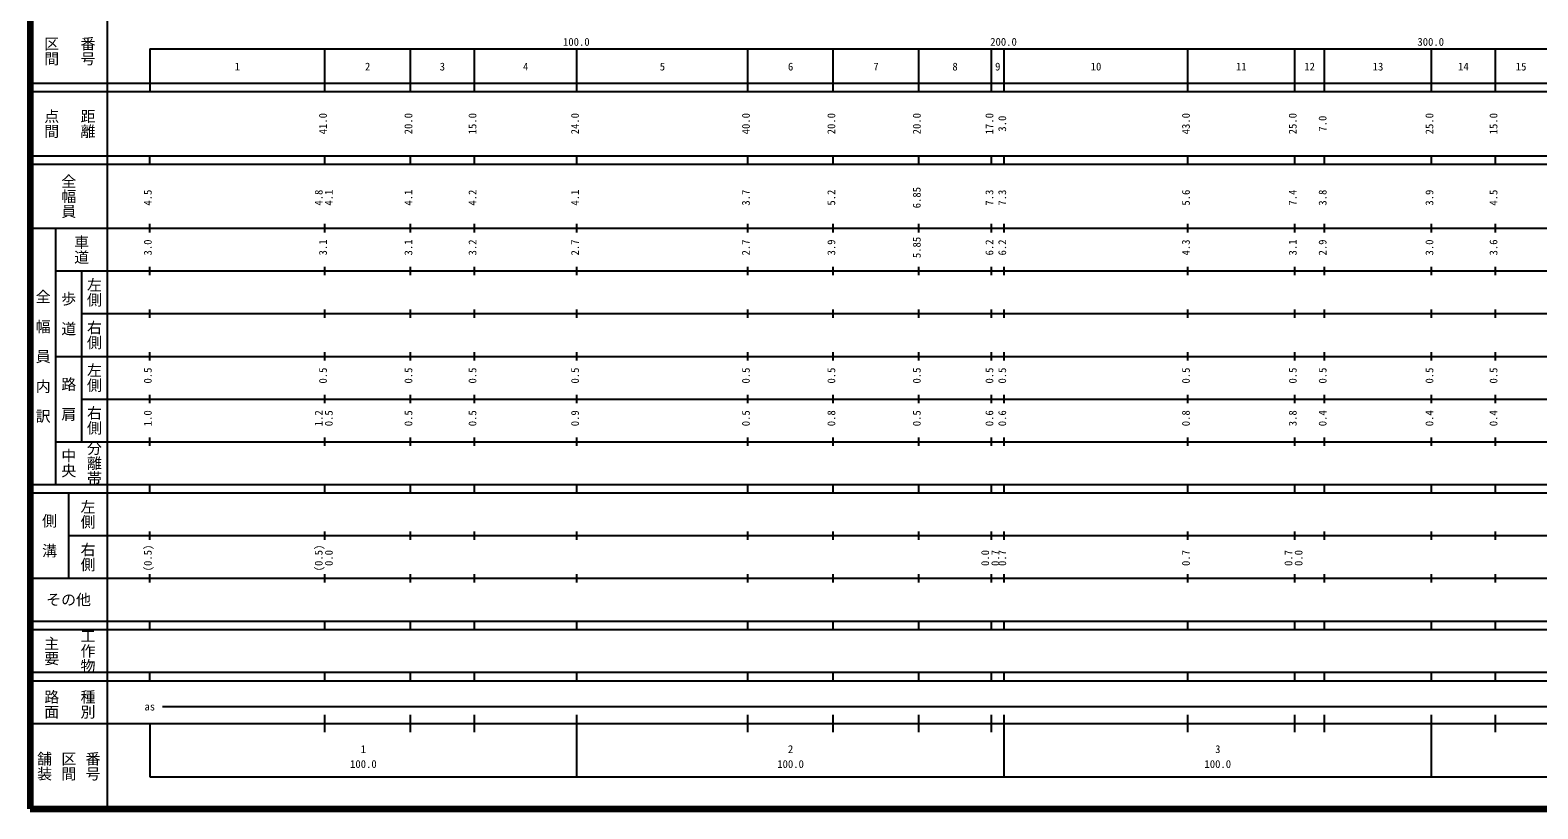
# Model space of a CAD drawing. Units: millimetres on the paper, enlarged 1000 times. Extents: x 40000 to 680000, y 20000 to 380000.
# Drawn here: x 40000 to 392919, y 20000 to 202409 of the extents above; entities that cross this region are included whole.
import ezdxf
from ezdxf.enums import TextEntityAlignment as Align

# ---------------------------------------------------------------- set-up
doc = ezdxf.new("R2010")
doc.units = ezdxf.units.MM
doc.header["$LTSCALE"] = 1000
doc.layers.add('M-TTL', color=2, linetype='Continuous', lineweight=140)
doc.layers.add('M-TTL-BAND', color=7, linetype='Continuous', lineweight=25)
doc.styles.add('@ＭＳ ゴシック', font='')
doc.styles.add('ＭＳ ゴシック', font='')
doc.styles.get('@ＭＳ ゴシック').set_extended_font_data('@MS Gothic')
doc.styles.get('ＭＳ ゴシック').set_extended_font_data('MS Gothic')

msp = doc.modelspace()

# ---------------------------------------------------------------- linework, layer by layer
at = {"layer": 'M-TTL'}
for p, q in [((40000, 380000), (40000, 20000)), ((40000, 20000), (680000, 20000))]:
    msp.add_line(p, q, dxfattribs=at)
at = {"layer": 'M-TTL-BAND'}
for p, q in [((58000, 370000), (58000, 20000)), ((68000, 198000), (579000, 198000)), ((68000, 198000), (68000, 188000)), ((109000, 188000), (109000, 198000)), ((129000, 188000), (129000, 198000)), ((144000, 188000), (144000, 198000)), ((168000, 188000), (168000, 198000)), ((208000, 188000), (208000, 198000)), ((228000, 188000), (228000, 198000)), ((248000, 188000), (248000, 198000)), ((265000, 188000), (265000, 198000)), ((268000, 188000), (268000, 198000)), ((311000, 188000), (311000, 198000)), ((336000, 188000), (336000, 198000)), ((343000, 188000), (343000, 198000)), ((368000, 188000), (368000, 198000)), ((383000, 188000), (383000, 198000)), ((40000, 190000), (579000, 190000)), ((40000, 188000), (579000, 188000)), ((40000, 173000), (579000, 173000)), ((68000, 171000), (68000, 173000)), ((109000, 171000), (109000, 173000)), ((129000, 171000), (129000, 173000)), ((144000, 171000), (144000, 173000)), ((168000, 171000), (168000, 173000)), ((208000, 171000), (208000, 173000)), ((228000, 171000), (228000, 173000)), ((248000, 171000), (248000, 173000)), ((265000, 171000), (265000, 173000)), ((268000, 171000), (268000, 173000)), ((311000, 171000), (311000, 173000)), ((336000, 171000), (336000, 173000)), ((343000, 171000), (343000, 173000)), ((368000, 171000), (368000, 173000)), ((383000, 171000), (383000, 173000)), ((40000, 171000), (579000, 171000)), ((40000, 156000), (579000, 156000)), ((46000, 96000), (46000, 156000)), ((68000, 155000), (68000, 157000)), ((109000, 155000), (109000, 157000)), ((129000, 155000), (129000, 157000)), ((144000, 155000), (144000, 157000)), ((168000, 155000), (168000, 157000)), ((208000, 155000), (208000, 157000)), ((228000, 155000), (228000, 157000)), ((248000, 155000), (248000, 157000)), ((265000, 155000), (265000, 157000)), ((268000, 155000), (268000, 157000)), ((311000, 155000), (311000, 157000)), ((336000, 155000), (336000, 157000)), ((343000, 155000), (343000, 157000)), ((368000, 155000), (368000, 157000)), ((383000, 155000), (383000, 157000)), ((46000, 146000), (579000, 146000)), ((52000, 146000), (52000, 106000)), ((68000, 145000), (68000, 147000)), ((109000, 145000), (109000, 147000)), ((129000, 145000), (129000, 147000)), ((144000, 145000), (144000, 147000)), ((168000, 145000), (168000, 147000)), ((208000, 145000), (208000, 147000)), ((228000, 145000), (228000, 147000)), ((248000, 145000), (248000, 147000)), ((265000, 145000), (265000, 147000)), ((268000, 145000), (268000, 147000)), ((311000, 145000), (311000, 147000)), ((336000, 145000), (336000, 147000)), ((343000, 145000), (343000, 147000)), ((368000, 145000), (368000, 147000)), ((383000, 145000), (383000, 147000)), ((52000, 136000), (579000, 136000)), ((68000, 135000), (68000, 137000)), ((109000, 135000), (109000, 137000)), ((129000, 135000), (129000, 137000)), ((144000, 135000), (144000, 137000)), ((168000, 135000), (168000, 137000)), ((208000, 135000), (208000, 137000)), ((228000, 135000), (228000, 137000)), ((248000, 135000), (248000, 137000)), ((265000, 135000), (265000, 137000)), ((268000, 135000), (268000, 137000)), ((311000, 135000), (311000, 137000)), ((336000, 135000), (336000, 137000)), ((343000, 135000), (343000, 137000)), ((368000, 135000), (368000, 137000)), ((383000, 135000), (383000, 137000)), ((46000, 126000), (579000, 126000)), ((68000, 125000), (68000, 127000)), ((109000, 125000), (109000, 127000)), ((129000, 125000), (129000, 127000)), ((144000, 125000), (144000, 127000)), ((168000, 125000), (168000, 127000)), ((208000, 125000), (208000, 127000)), ((228000, 125000), (228000, 127000)), ((248000, 125000), (248000, 127000)), ((265000, 125000), (265000, 127000)), ((268000, 125000), (268000, 127000)), ((311000, 125000), (311000, 127000)), ((336000, 125000), (336000, 127000)), ((343000, 125000), (343000, 127000)), ((368000, 125000), (368000, 127000)), ((383000, 125000), (383000, 127000)), ((68000, 115000), (68000, 117000)), ((109000, 115000), (109000, 117000)), ((129000, 115000), (129000, 117000)), ((144000, 115000), (144000, 117000)), ((168000, 115000), (168000, 117000)), ((208000, 115000), (208000, 117000)), ((228000, 115000), (228000, 117000)), ((248000, 115000), (248000, 117000)), ((265000, 115000), (265000, 117000)), ((268000, 115000), (268000, 117000)), ((311000, 115000), (311000, 117000)), ((336000, 115000), (336000, 117000)), ((343000, 115000), (343000, 117000)), ((368000, 115000), (368000, 117000)), ((383000, 115000), (383000, 117000)), ((52000, 116000), (579000, 116000)), ((46000, 106000), (579000, 106000)), ((68000, 105000), (68000, 107000)), ((109000, 105000), (109000, 107000)), ((129000, 105000), (129000, 107000)), ((144000, 105000), (144000, 107000)), ((168000, 105000), (168000, 107000)), ((208000, 105000), (208000, 107000)), ((228000, 105000), (228000, 107000)), ((248000, 105000), (248000, 107000)), ((265000, 105000), (265000, 107000)), ((268000, 105000), (268000, 107000)), ((311000, 105000), (311000, 107000)), ((336000, 105000), (336000, 107000)), ((343000, 105000), (343000, 107000)), ((368000, 105000), (368000, 107000)), ((383000, 105000), (383000, 107000)), ((40000, 96000), (579000, 96000)), ((68000, 94000), (68000, 96000)), ((109000, 94000), (109000, 96000)), ((129000, 94000), (129000, 96000)), ((144000, 94000), (144000, 96000)), ((168000, 94000), (168000, 96000)), ((208000, 94000), (208000, 96000)), ((228000, 94000), (228000, 96000)), ((248000, 94000), (248000, 96000)), ((265000, 94000), (265000, 96000)), ((268000, 94000), (268000, 96000)), ((311000, 94000), (311000, 96000)), ((336000, 94000), (336000, 96000)), ((343000, 94000), (343000, 96000)), ((368000, 94000), (368000, 96000)), ((383000, 94000), (383000, 96000)), ((40000, 94000), (579000, 94000)), ((49000, 94000), (49000, 74000)), ((68000, 83000), (68000, 85000)), ((109000, 83000), (109000, 85000)), ((129000, 83000), (129000, 85000)), ((144000, 83000), (144000, 85000)), ((168000, 83000), (168000, 85000)), ((208000, 83000), (208000, 85000)), ((228000, 83000), (228000, 85000)), ((248000, 83000), (248000, 85000)), ((265000, 83000), (265000, 85000)), ((268000, 83000), (268000, 85000)), ((311000, 83000), (311000, 85000)), ((336000, 83000), (336000, 85000)), ((343000, 83000), (343000, 85000)), ((368000, 83000), (368000, 85000)), ((383000, 83000), (383000, 85000)), ((49000, 84000), (579000, 84000)), ((68000, 73000), (68000, 75000)), ((109000, 73000), (109000, 75000)), ((129000, 73000), (129000, 75000)), ((144000, 73000), (144000, 75000)), ((168000, 73000), (168000, 75000)), ((208000, 73000), (208000, 75000)), ((228000, 73000), (228000, 75000)), ((248000, 73000), (248000, 75000)), ((265000, 73000), (265000, 75000)), ((268000, 73000), (268000, 75000)), ((311000, 73000), (311000, 75000)), ((336000, 73000), (336000, 75000)), ((343000, 73000), (343000, 75000)), ((368000, 73000), (368000, 75000)), ((383000, 73000), (383000, 75000)), ((40000, 74000), (579000, 74000)), ((40000, 64000), (579000, 64000)), ((68000, 62000), (68000, 64000)), ((109000, 62000), (109000, 64000)), ((129000, 62000), (129000, 64000)), ((144000, 62000), (144000, 64000)), ((168000, 62000), (168000, 64000)), ((208000, 62000), (208000, 64000)), ((228000, 62000), (228000, 64000)), ((248000, 62000), (248000, 64000)), ((265000, 62000), (265000, 64000)), ((268000, 62000), (268000, 64000)), ((311000, 62000), (311000, 64000)), ((336000, 62000), (336000, 64000)), ((343000, 62000), (343000, 64000)), ((368000, 62000), (368000, 64000)), ((383000, 62000), (383000, 64000)), ((40000, 62000), (579000, 62000)), ((40000, 52000), (579000, 52000)), ((40000, 50000), (579000, 50000)), ((68000, 50000), (68000, 52000)), ((109000, 50000), (109000, 52000)), ((129000, 50000), (129000, 52000)), ((144000, 50000), (144000, 52000)), ((168000, 50000), (168000, 52000)), ((208000, 50000), (208000, 52000)), ((228000, 50000), (228000, 52000)), ((248000, 50000), (248000, 52000)), ((265000, 50000), (265000, 52000)), ((268000, 50000), (268000, 52000)), ((311000, 50000), (311000, 52000)), ((336000, 50000), (336000, 52000)), ((343000, 50000), (343000, 52000)), ((368000, 50000), (368000, 52000)), ((383000, 50000), (383000, 52000)), ((71000, 44000), (565000, 44000)), ((40000, 40000), (579000, 40000)), ((68000, 40000), (68000, 27500)), ((109000, 38000), (109000, 42000)), ((129000, 38000), (129000, 42000)), ((144000, 38000), (144000, 42000)), ((168000, 27500), (168000, 42000)), ((208000, 38000), (208000, 42000)), ((228000, 38000), (228000, 42000)), ((248000, 38000), (248000, 42000)), ((265000, 38000), (265000, 42000)), ((268000, 27500), (268000, 42000)), ((311000, 38000), (311000, 42000)), ((336000, 38000), (336000, 42000)), ((343000, 38000), (343000, 42000)), ((368000, 27500), (368000, 42000)), ((383000, 38000), (383000, 42000)), ((68000, 27500), (579000, 27500))]:
    msp.add_line(p, q, dxfattribs=at)

# ---------------------------------------------------------------- texts
at = {"layer": 'M-TTL-BAND', "style": '@ＭＳ ゴシック'}
for s, p in [('区間', (45000, 197500)), ('番号', (53500, 197500)), ('点間', (45000, 180500)), ('距離', (53500, 180500)), ('全幅員', (49000, 163500)), ('車道', (52000, 151000)), ('全\u3000幅\u3000員\u3000内\u3000訳', (43000, 126000)), ('左側', (55000, 141000)), ('歩\u3000道', (49000, 136000)), ('右側', (55000, 131000)), ('左側', (55000, 121000)), ('路\u3000肩', (49000, 116000)), ('右側', (55000, 111000)), ('分離帯', (55000, 101000)), ('中央', (49000, 101000)), ('左側', (53500, 89000)), ('側\u3000溝', (44500, 84000)), ('右側', (53500, 79000)), ('主要', (45000, 57000)), ('工作物', (53500, 57000)), ('路面', (45000, 44500)), ('種別', (53500, 44500)), ('舗装', (43333, 30000)), ('区間', (49000, 30000)), ('番号', (54667, 30000))]:
    msp.add_text(s, height=2566, rotation=270, dxfattribs=at).set_placement(p, align=Align.MIDDLE_CENTER)
at = {"layer": 'M-TTL-BAND', "style": 'ＭＳ ゴシック'}
for s, p in [('100.0', (167844, 198195)), ('200.0', (267844, 198195)), ('300.0', (367844, 198195)), ('1', (88500, 192405)), ('2', (119000, 192405)), ('3', (136500, 192405)), ('4', (156000, 192405)), ('5', (188000, 192405)), ('6', (218000, 192405)), ('7', (238000, 192405)), ('8', (256500, 192405)), ('9', (266500, 192405)), ('10', (289500, 192405)), ('11', (323500, 192405)), ('12', (339500, 192405)), ('13', (355500, 192405)), ('14', (375500, 192405)), ('15', (389000, 192405)), ('as', (68000, 42500)), ('1', (118000, 32523)), ('2', (218000, 32523)), ('3', (318000, 32523)), ('100.0', (118000, 29033)), ('100.0', (218000, 29033)), ('100.0', (318000, 29033))]:
    msp.add_text(s, height=1833, dxfattribs=at).set_placement(p, align=Align.BOTTOM_CENTER)
for s, p in [('41.0', (110000, 180500)), ('20.0', (130000, 180500)), ('15.0', (145000, 180500)), ('24.0', (169000, 180500)), ('40.0', (209000, 180500)), ('20.0', (229000, 180500)), ('20.0', (249000, 180500)), ('17.0', (266000, 180500)), ('3.0', (269000, 180500)), ('43.0', (312000, 180500)), ('25.0', (337000, 180500)), ('7.0', (344000, 180500)), ('25.0', (369000, 180500)), ('15.0', (384000, 180500)), ('4.5', (69000, 163174)), ('4.8', (109000, 163174)), ('4.1', (111370, 163174)), ('4.1', (130000, 163174)), ('4.2', (145000, 163174)), ('4.1', (169000, 163174)), ('3.7', (209000, 163174)), ('5.2', (229000, 163174)), ('6.85', (249000, 163174)), ('7.3', (266000, 163174)), ('7.3', (269000, 163174)), ('5.6', (312000, 163174)), ('7.4', (337000, 163174)), ('3.8', (344000, 163174)), ('3.9', (369000, 163174)), ('4.5', (384000, 163174)), ('3.0', (69000, 151500)), ('3.1', (110000, 151500)), ('3.1', (130000, 151500)), ('3.2', (145000, 151500)), ('2.7', (169000, 151500)), ('2.7', (209000, 151500)), ('3.9', (229000, 151500)), ('5.85', (249000, 151500)), ('6.2', (266000, 151500)), ('6.2', (269000, 151500)), ('4.3', (312000, 151500)), ('3.1', (337000, 151500)), ('2.9', (344000, 151500)), ('3.0', (369000, 151500)), ('3.6', (384000, 151500)), ('0.5', (69000, 121500)), ('0.5', (110000, 121500)), ('0.5', (130000, 121500)), ('0.5', (145000, 121500)), ('0.5', (169000, 121500)), ('0.5', (209000, 121500)), ('0.5', (229000, 121500)), ('0.5', (249000, 121500)), ('0.5', (266000, 121500)), ('0.5', (269000, 121500)), ('0.5', (312000, 121500)), ('0.5', (337000, 121500)), ('0.5', (344000, 121500)), ('0.5', (369000, 121500)), ('0.5', (384000, 121500)), ('1.0', (69000, 111500)), ('1.2', (109000, 111500)), ('0.5', (111370, 111500)), ('0.5', (130000, 111500)), ('0.5', (145000, 111500)), ('0.9', (169000, 111500)), ('0.5', (209000, 111500)), ('0.8', (229000, 111500)), ('0.5', (249000, 111500)), ('0.6', (266000, 111500)), ('0.6', (269000, 111500)), ('0.8', (312000, 111500)), ('3.8', (337000, 111500)), ('0.4', (344000, 111500)), ('0.4', (369000, 111500)), ('0.4', (384000, 111500)), ('(0.5)', (69000, 78764)), ('(0.5)', (109000, 78764)), ('0.0', (111370, 78764)), ('0.0', (265000, 78764)), ('0.7', (267370, 78764)), ('0.7', (269000, 78764)), ('0.7', (312000, 78764)), ('0.7', (336000, 78764)), ('0.0', (338370, 78764))]:
    msp.add_text(s, height=1833, rotation=90, dxfattribs=at).set_placement(p, align=Align.BOTTOM_CENTER)
msp.add_text('その他', height=2566, dxfattribs=at).set_placement((49000, 69000), align=Align.MIDDLE_CENTER)

doc.saveas('drawing.dxf')
